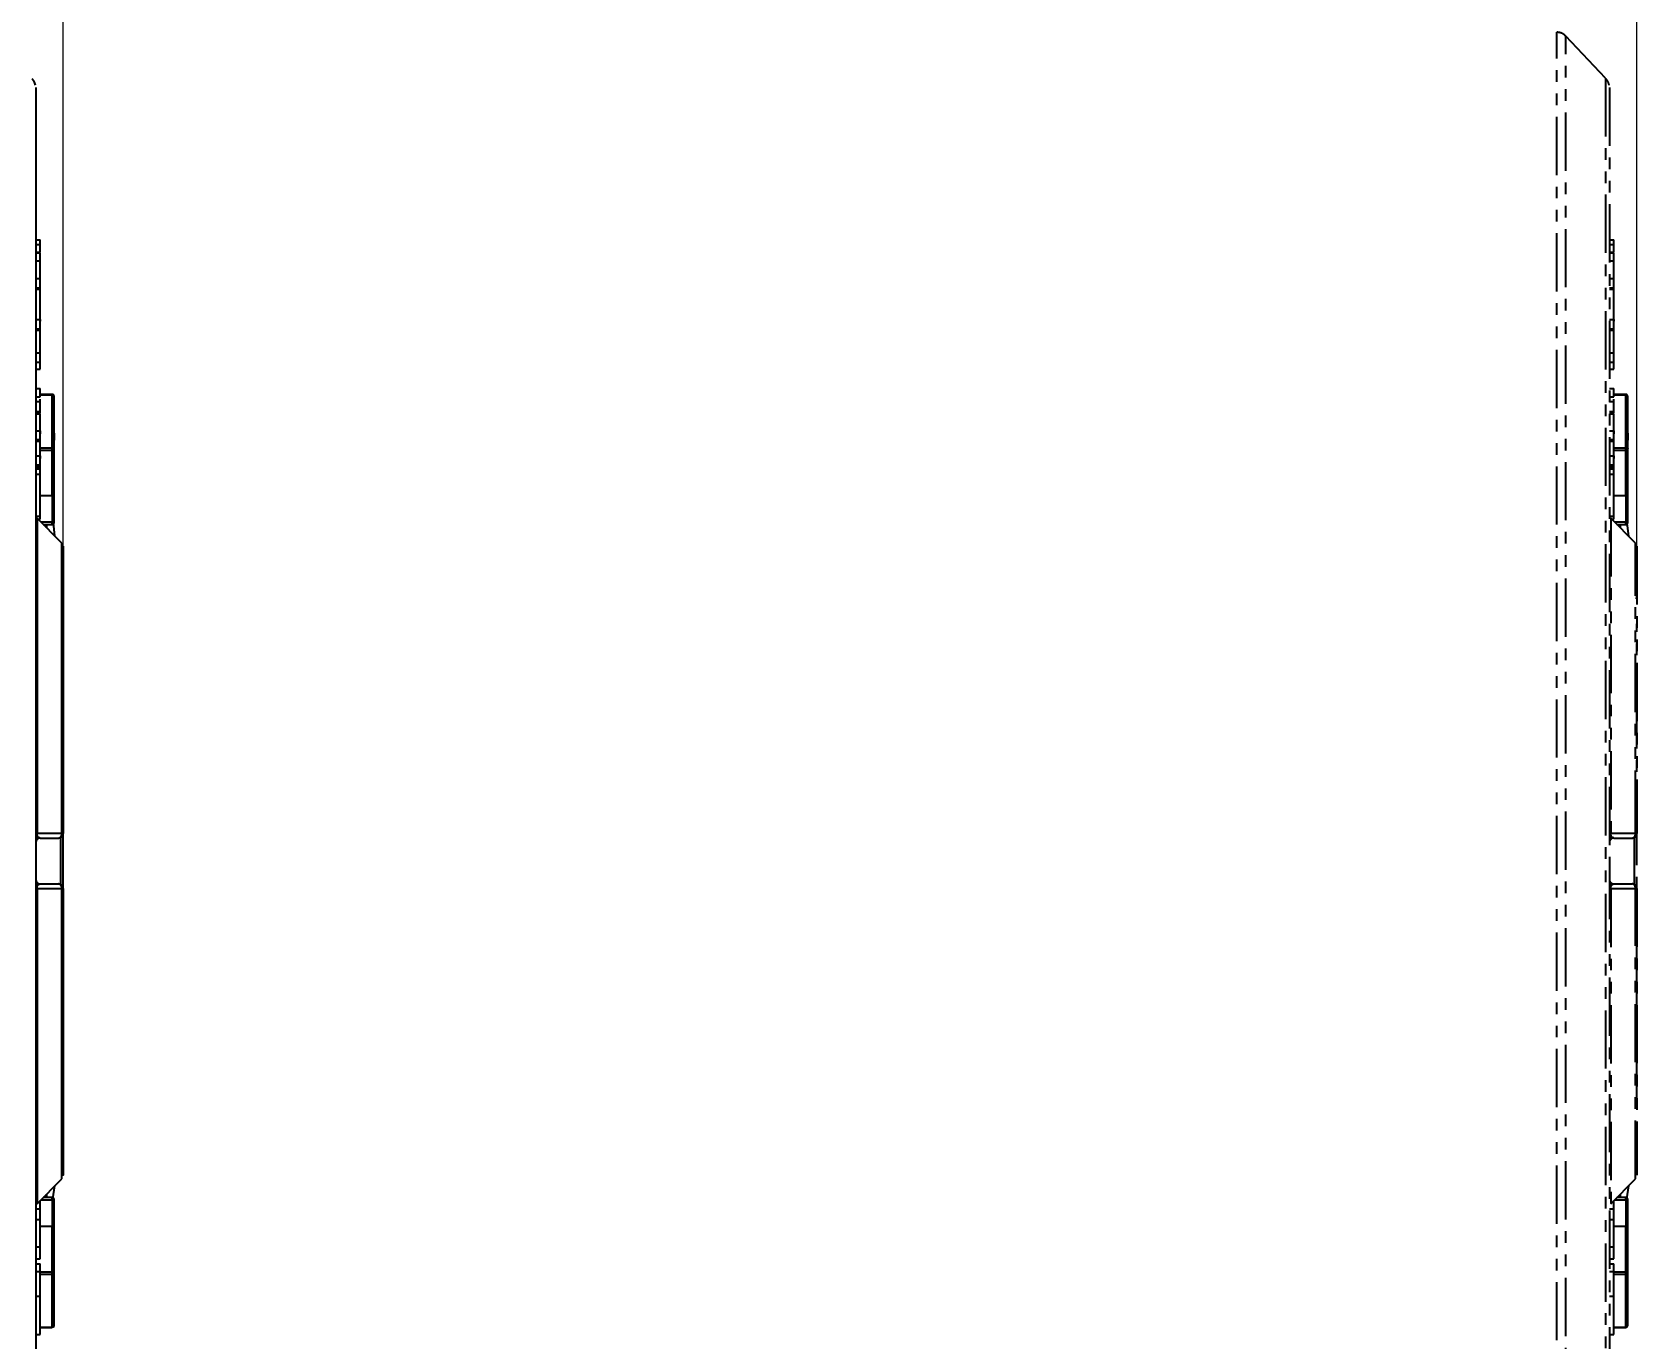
# Model space of a CAD drawing. Header units: millimetres. Extents: x 2451 to 4400, y 944 to 2322.
# Drawn here: x 3617.2 to 3792.2, y 1232.6 to 1375.1 of the extents above; entities that cross this region are included whole.
import ezdxf

# ---------------------------------------------------------------- set-up
doc = ezdxf.new("R2010")
doc.units = ezdxf.units.MM
doc.linetypes.add('PHANTOM', pattern=[12.7, 6.35, -1.27, 1.27, -1.27, 1.27, -1.27])
doc.layers.add('AM_5', color=3, linetype='Continuous', lineweight=25)
doc.styles.add('SLDTEXTSTYLE1', font='txt.shx', dxfattribs={"width": 0.7, "bigfont": 'gbcbig.shx'})
doc.dimstyles.new('SLDDIMSTYLE12$0', dxfattribs={"dimtxt": 12, "dimasz": 10, "dimexe": 0, "dimexo": 0.0625, "dimgap": 0.875, "dimtad": 1, "dimdec": 1, "dimlfac": 1.8, "dimrnd": 1e-09, "dimzin": 12, "dimdsep": 46, "dimtxsty": 'SLDTEXTSTYLE1', "dimcen": 0.09, "dimdle": 8.16, "dimclrd": 3, "dimclre": 3, "dimadec": 0, "dimazin": 3, "dimtfac": 1, "dimtdec": 1, "dimtofl": 0, "dimtmove": 0, "dimatfit": 3, "dimfxl": 0, "dimfrac": 2, "dimtolj": 1, "dimlwd": 5, "dimlwe": 5, "dimarcsym": 0})

# ---------------------------------------------------------------- blocks, each defined once
blk = doc.blocks.new('*D63')
at = {"layer": 'AM_5', "color": 3, "lineweight": 5, "transparency": 16777216}
blk.add_line((3448.63, 1396.23), (3448.63, 1470.5), dxfattribs=at)
at = {"layer": 'AM_5', "color": 3, "linetype": 'Continuous', "lineweight": 5, "transparency": 16777216}
for p, q in [((3458.63, 1470.5), (3610.63, 1470.5)), ((3620.63, 1319.08), (3620.63, 1470.5))]:
    blk.add_line(p, q, dxfattribs=at)
at = {"layer": 'AM_5', "color": 3, "transparency": 16777216}
for points in [[(3458.63, 1472.16), (3458.63, 1468.83), (3448.63, 1470.5)], [(3610.63, 1472.16), (3610.63, 1468.83), (3620.63, 1470.5)]]:
    blk.add_solid(points, dxfattribs=at)
at = {"layer": 'Defpoints', "color": 0, "transparency": 16777216}
for p in [(3620.63, 1470.5), (3448.63, 1396.17), (3620.63, 1319.02)]:
    blk.add_point(p, dxfattribs=at)
at = {"layer": 'AM_5', "color": 0, "transparency": 16777216, "insert": (3534.63, 1477.37), "char_height": 12, "attachment_point": 5, "style": 'SLDTEXTSTYLE1'}
blk.add_mtext('\\A1;175', dxfattribs=at)
blk = doc.blocks.new('*D57')
at = {"layer": 'AM_5', "color": 3, "lineweight": 5, "transparency": 16777216}
blk.add_line((3620.18, 1396.23), (3620.18, 1471.16), dxfattribs=at)
at = {"layer": 'AM_5', "color": 3, "linetype": 'Continuous', "lineweight": 5, "transparency": 16777216}
for p, q in [((3630.18, 1471.16), (3782.18, 1471.16)), ((3792.18, 1319.08), (3792.18, 1471.16))]:
    blk.add_line(p, q, dxfattribs=at)
at = {"layer": 'AM_5', "color": 3, "transparency": 16777216}
for points in [[(3630.18, 1472.83), (3630.18, 1469.49), (3620.18, 1471.16)], [(3782.18, 1472.83), (3782.18, 1469.49), (3792.18, 1471.16)]]:
    blk.add_solid(points, dxfattribs=at)
at = {"layer": 'Defpoints', "color": 0, "transparency": 16777216}
for p in [(3792.18, 1471.16), (3620.18, 1396.17), (3792.18, 1319.02)]:
    blk.add_point(p, dxfattribs=at)
at = {"layer": 'AM_5', "color": 0, "transparency": 16777216, "insert": (3706.18, 1478.03), "char_height": 12, "attachment_point": 5, "style": 'SLDTEXTSTYLE1'}
blk.add_mtext('\\A1;195', dxfattribs=at)

msp = doc.modelspace()

# ---------------------------------------------------------------- linework, layer by layer
at = {"color": 7, "linetype": 'PHANTOM', "lineweight": 25}
for p, q in [((3788.769, 1370.042), (3784.445, 1374.599)), ((3789.181, 1352.414), (3789.681, 1352.414)), ((3789.681, 1351.903), (3789.681, 1352.414)), ((3789.181, 1351.903), (3789.681, 1351.903)), ((3789.181, 1351.073), (3789.681, 1351.073)), ((3789.181, 1351.01), (3789.681, 1351.01)), ((3789.681, 1351.073), (3789.681, 1351.903)), ((3789.681, 1350.116), (3789.681, 1351.01)), ((3789.181, 1350.116), (3789.681, 1350.116)), ((3789.181, 1348.201), (3789.681, 1348.201)), ((3789.181, 1347.18), (3789.681, 1347.18)), ((3789.181, 1347.052), (3789.681, 1347.052)), ((3789.681, 1347.18), (3789.681, 1348.201)), ((3789.681, 1347.308), (3789.681, 1347.303)), ((3789.681, 1347.052), (3789.681, 1347.18)), ((3789.681, 1343.734), (3789.681, 1347.052)), ((3789.181, 1343.734), (3789.681, 1343.734)), ((3789.681, 1342.712), (3789.681, 1343.734)), ((3789.181, 1342.712), (3789.681, 1342.712)), ((3789.181, 1342.585), (3789.681, 1342.585)), ((3789.681, 1342.585), (3789.681, 1342.712)), ((3789.681, 1340.096), (3789.681, 1342.585)), ((3789.181, 1340.096), (3789.681, 1340.096)), ((3789.681, 1339.074), (3789.681, 1340.096)), ((3789.181, 1339.074), (3789.681, 1339.074)), ((3789.181, 1338.308), (3789.681, 1338.308)), ((3789.681, 1338.308), (3789.681, 1339.074)), ((3789.181, 1336.202), (3789.681, 1336.202)), ((3789.181, 1335.309), (3789.681, 1335.309)), ((3789.181, 1334.798), (3789.681, 1334.798)), ((3789.681, 1335.309), (3789.681, 1336.202)), ((3790.981, 1335.573), (3789.681, 1335.573)), ((3789.681, 1335.539), (3790.981, 1335.539)), ((3789.681, 1333.713), (3789.681, 1334.798)), ((3789.181, 1333.713), (3789.681, 1333.713)), ((3789.181, 1333.522), (3789.681, 1333.522)), ((3789.181, 1333.458), (3789.681, 1333.458)), ((3789.681, 1333.522), (3789.681, 1333.713)), ((3789.681, 1331.607), (3789.681, 1333.458)), ((3789.181, 1331.607), (3789.681, 1331.607)), ((3789.681, 1330.649), (3789.681, 1331.607)), ((3791.181, 1331.349), (3791.181, 1330.584)), ((3789.181, 1330.649), (3789.681, 1330.649)), ((3789.181, 1330.458), (3789.681, 1330.458)), ((3789.681, 1330.458), (3789.681, 1330.649)), ((3789.681, 1328.862), (3789.681, 1330.458)), ((3789.681, 1329.758), (3790.981, 1329.758)), ((3791.181, 1324.713), (3791.181, 1329.646)), ((3789.181, 1328.862), (3789.681, 1328.862)), ((3789.181, 1327.905), (3789.681, 1327.905)), ((3789.681, 1329.504), (3790.981, 1329.504)), ((3789.681, 1327.905), (3789.681, 1328.862)), ((3789.681, 1327.714), (3789.681, 1327.905)), ((3790.981, 1324.572), (3790.981, 1329.504)), ((3789.681, 1327.714), (3789.181, 1327.714)), ((3789.181, 1327.586), (3789.681, 1327.586)), ((3789.181, 1327.458), (3789.681, 1327.458)), ((3789.181, 1326.884), (3789.681, 1326.884)), ((3789.681, 1327.586), (3789.681, 1327.714)), ((3789.681, 1327.522), (3789.681, 1327.586)), ((3789.681, 1327.458), (3789.681, 1327.522)), ((3789.681, 1326.884), (3789.681, 1327.458)), ((3789.681, 1324.572), (3790.981, 1324.572)), ((3789.181, 1322.288), (3789.681, 1322.288)), ((3792.035, 1319.37), (3789.328, 1322.077)), ((3789.436, 1321.969), (3789.681, 1321.969)), ((3789.681, 1321.969), (3789.681, 1322.288)), ((3790.981, 1321.647), (3789.758, 1321.647)), ((3790.011, 1321.394), (3790.981, 1321.394)), ((3790.015, 1321.39), (3790.981, 1321.39)), ((3790.378, 1321.027), (3790.378, 1321.39)), ((3790.381, 1321.024), (3790.381, 1321.39)), ((3790.981, 1321.39), (3790.981, 1321.394)), ((3792.142, 1313.355), (3792.117, 1313.283)), ((3792.136, 1313.323), (3792.154, 1313.386)), ((3792.158, 1313.399), (3792.165, 1313.422)), ((3789.328, 1287.752), (3792.035, 1287.754)), ((3792.035, 1287.754), (3792.035, 1288.237)), ((3789.682, 1287.223), (3791.682, 1287.223)), ((3792.035, 1281.692), (3789.328, 1281.695)), ((3789.56, 1282.193), (3789.682, 1282.223)), ((3789.682, 1282.223), (3791.682, 1282.223)), ((3792.035, 1280.761), (3792.035, 1281.692)), ((3792.165, 1258.875), (3792.175, 1258.877)), ((3792.117, 1256.164), (3792.142, 1256.091)), ((3792.154, 1256.061), (3792.136, 1256.124)), ((3792.181, 1255.878), (3792.157, 1256.053)), ((3792.165, 1256.025), (3792.158, 1256.048)), ((3789.328, 1247.37), (3792.035, 1250.077)), ((3791.066, 1247.916), (3791.284, 1249.326)), ((3789.681, 1246.799), (3789.681, 1247.723)), ((3789.757, 1247.799), (3790.981, 1247.799)), ((3790.981, 1248.052), (3790.01, 1248.052)), ((3790.981, 1248.056), (3790.014, 1248.056)), ((3790.378, 1248.056), (3790.378, 1248.42)), ((3790.381, 1248.056), (3790.381, 1248.423)), ((3790.981, 1248.052), (3790.981, 1248.056)), ((3789.181, 1246.799), (3789.681, 1246.799)), ((3789.181, 1245.654), (3789.681, 1245.654)), ((3789.681, 1245.654), (3789.681, 1246.799)), ((3789.681, 1242.636), (3789.681, 1245.654)), ((3790.981, 1244.874), (3789.681, 1244.874)), ((3790.981, 1239.942), (3790.981, 1244.874)), ((3791.181, 1239.8), (3791.181, 1244.733)), ((3789.681, 1242.636), (3789.181, 1242.636)), ((3789.181, 1241.347), (3789.681, 1241.347)), ((3789.181, 1240.822), (3789.681, 1240.822)), ((3789.681, 1239.975), (3789.681, 1240.822)), ((3789.181, 1239.975), (3789.681, 1239.975)), ((3789.681, 1237.3), (3789.681, 1239.975)), ((3789.681, 1239.942), (3790.981, 1239.942)), ((3789.681, 1239.688), (3790.981, 1239.688)), ((3791.181, 1236.662), (3791.181, 1239.8)), ((3789.181, 1237.3), (3789.681, 1237.3)), ((3791.181, 1234.073), (3791.181, 1236.662)), ((3789.681, 1233.907), (3790.981, 1233.907)), ((3789.681, 1233.873), (3790.981, 1233.873)), ((3789.181, 1233.115), (3789.681, 1233.115))]:
    msp.add_line(p, q, dxfattribs=at)
at = {"color": 7, "linetype": 'Continuous', "lineweight": 25}
for p, q in [((3617.633, 1352.414), (3618.133, 1352.414)), ((3618.133, 1351.903), (3618.133, 1352.414)), ((3617.633, 1351.903), (3618.133, 1351.903)), ((3617.633, 1351.073), (3618.133, 1351.073)), ((3617.633, 1351.01), (3618.133, 1351.01)), ((3618.133, 1351.073), (3618.133, 1351.903)), ((3618.133, 1350.116), (3618.133, 1351.01)), ((3617.633, 1350.116), (3618.133, 1350.116)), ((3617.633, 1348.201), (3618.133, 1348.201)), ((3617.633, 1347.18), (3618.133, 1347.18)), ((3617.633, 1347.052), (3618.133, 1347.052)), ((3618.133, 1347.18), (3618.133, 1348.201)), ((3618.133, 1347.308), (3618.133, 1347.303)), ((3618.133, 1347.052), (3618.133, 1347.18)), ((3618.133, 1343.734), (3618.133, 1347.052)), ((3617.633, 1343.734), (3618.133, 1343.734)), ((3618.133, 1342.712), (3618.133, 1343.734)), ((3617.633, 1342.712), (3618.133, 1342.712)), ((3617.633, 1342.585), (3618.133, 1342.585)), ((3618.133, 1342.585), (3618.133, 1342.712)), ((3618.133, 1340.096), (3618.133, 1342.585)), ((3617.633, 1340.096), (3618.133, 1340.096)), ((3618.133, 1339.074), (3618.133, 1340.096)), ((3617.633, 1339.074), (3618.133, 1339.074)), ((3617.633, 1338.308), (3618.133, 1338.308)), ((3618.133, 1338.308), (3618.133, 1339.074)), ((3617.633, 1336.202), (3618.133, 1336.202)), ((3617.633, 1335.309), (3618.133, 1335.309)), ((3617.633, 1334.798), (3618.133, 1334.798)), ((3618.133, 1335.309), (3618.133, 1336.202)), ((3619.433, 1335.573), (3618.133, 1335.573)), ((3618.133, 1335.539), (3619.433, 1335.539)), ((3618.133, 1333.713), (3618.133, 1334.798)), ((3617.633, 1333.713), (3618.133, 1333.713)), ((3617.633, 1333.522), (3618.133, 1333.522)), ((3617.633, 1333.458), (3618.133, 1333.458)), ((3618.133, 1333.522), (3618.133, 1333.713)), ((3618.133, 1331.607), (3618.133, 1333.458)), ((3617.633, 1331.607), (3618.133, 1331.607)), ((3618.133, 1330.649), (3618.133, 1331.607)), ((3619.633, 1331.349), (3619.633, 1330.584)), ((3617.633, 1330.649), (3618.133, 1330.649)), ((3617.633, 1330.458), (3618.133, 1330.458)), ((3618.133, 1330.458), (3618.133, 1330.649)), ((3618.133, 1328.862), (3618.133, 1330.458)), ((3618.133, 1329.758), (3619.433, 1329.758)), ((3619.633, 1324.713), (3619.633, 1329.646)), ((3617.633, 1328.862), (3618.133, 1328.862)), ((3617.633, 1327.905), (3618.133, 1327.905)), ((3618.133, 1329.504), (3619.433, 1329.504)), ((3618.133, 1327.905), (3618.133, 1328.862)), ((3618.133, 1327.714), (3618.133, 1327.905)), ((3619.433, 1324.572), (3619.433, 1329.504)), ((3618.133, 1327.714), (3617.633, 1327.714)), ((3617.633, 1327.586), (3618.133, 1327.586)), ((3617.633, 1327.458), (3618.133, 1327.458)), ((3617.633, 1326.884), (3618.133, 1326.884)), ((3618.133, 1327.586), (3618.133, 1327.714)), ((3618.133, 1327.522), (3618.133, 1327.586)), ((3618.133, 1327.458), (3618.133, 1327.522)), ((3618.133, 1326.884), (3618.133, 1327.458)), ((3618.133, 1324.572), (3619.433, 1324.572)), ((3617.633, 1322.288), (3618.133, 1322.288)), ((3620.487, 1319.37), (3617.779, 1322.077)), ((3617.887, 1321.969), (3618.133, 1321.969)), ((3618.133, 1321.969), (3618.133, 1322.288)), ((3619.433, 1321.647), (3618.209, 1321.647)), ((3618.463, 1321.394), (3619.433, 1321.394)), ((3618.466, 1321.39), (3619.433, 1321.39)), ((3618.829, 1321.027), (3618.829, 1321.39)), ((3618.833, 1321.024), (3618.833, 1321.39)), ((3619.433, 1321.39), (3619.433, 1321.394)), ((3620.594, 1313.355), (3620.569, 1313.283)), ((3620.588, 1313.323), (3620.606, 1313.386)), ((3620.609, 1313.399), (3620.616, 1313.422)), ((3617.78, 1287.752), (3620.487, 1287.754)), ((3620.487, 1287.754), (3620.487, 1288.237)), ((3618.133, 1287.223), (3620.133, 1287.223)), ((3620.487, 1281.692), (3617.78, 1281.695)), ((3618.012, 1282.193), (3618.133, 1282.223)), ((3618.133, 1282.223), (3620.133, 1282.223)), ((3620.487, 1280.761), (3620.487, 1281.692)), ((3620.616, 1258.875), (3620.626, 1258.877)), ((3620.569, 1256.164), (3620.594, 1256.091)), ((3620.606, 1256.061), (3620.588, 1256.124)), ((3620.633, 1255.878), (3620.609, 1256.053)), ((3620.616, 1256.025), (3620.609, 1256.048)), ((3617.779, 1247.37), (3620.487, 1250.077)), ((3619.517, 1247.916), (3619.736, 1249.326)), ((3618.133, 1246.799), (3618.133, 1247.723)), ((3618.208, 1247.799), (3619.433, 1247.799)), ((3619.433, 1248.052), (3618.462, 1248.052)), ((3619.433, 1248.056), (3618.465, 1248.056)), ((3618.829, 1248.056), (3618.829, 1248.42)), ((3618.833, 1248.056), (3618.833, 1248.423)), ((3619.433, 1248.052), (3619.433, 1248.056)), ((3617.633, 1246.799), (3618.133, 1246.799)), ((3617.633, 1245.654), (3618.133, 1245.654)), ((3618.133, 1245.654), (3618.133, 1246.799)), ((3618.133, 1242.636), (3618.133, 1245.654)), ((3619.433, 1244.874), (3618.133, 1244.874)), ((3619.433, 1239.942), (3619.433, 1244.874)), ((3619.633, 1239.8), (3619.633, 1244.733)), ((3618.133, 1242.636), (3617.633, 1242.636)), ((3617.633, 1241.347), (3618.133, 1241.347)), ((3617.633, 1240.822), (3618.133, 1240.822)), ((3618.133, 1239.975), (3618.133, 1240.822)), ((3617.633, 1239.975), (3618.133, 1239.975)), ((3618.133, 1237.3), (3618.133, 1239.975)), ((3618.133, 1239.942), (3619.433, 1239.942)), ((3618.133, 1239.688), (3619.433, 1239.688)), ((3619.633, 1236.662), (3619.633, 1239.8)), ((3617.633, 1237.3), (3618.133, 1237.3)), ((3619.633, 1234.073), (3619.633, 1236.662)), ((3618.133, 1233.907), (3619.433, 1233.907)), ((3618.133, 1233.873), (3619.433, 1233.873)), ((3617.633, 1233.115), (3618.133, 1233.115))]:
    msp.add_line(p, q, dxfattribs=at)
at = {"color": 7, "linetype": 'PHANTOM', "lineweight": 25, "flags": 128}
for points in [[(3783.436, 1194.383), (3783.436, 1194.391), (3783.436, 1194.643), (3783.436, 1195.245), (3783.436, 1196.194), (3783.436, 1197.486), (3783.436, 1199.116), (3783.436, 1201.078), (3783.436, 1203.365), (3783.436, 1205.967), (3783.436, 1208.874), (3783.436, 1212.076), (3783.436, 1215.559), (3783.436, 1219.311), (3783.436, 1223.316), (3783.436, 1227.559), (3783.436, 1232.024), (3783.436, 1236.694), (3783.436, 1241.549), (3783.436, 1246.572), (3783.436, 1251.744), (3783.436, 1257.042), (3783.436, 1262.449), (3783.436, 1267.941), (3783.436, 1273.499), (3783.436, 1279.1), (3783.436, 1284.723), (3783.436, 1290.346), (3783.436, 1295.948), (3783.436, 1301.505), (3783.436, 1306.998), (3783.436, 1312.404), (3783.436, 1317.703), (3783.436, 1322.874), (3783.436, 1327.897), (3783.436, 1332.753), (3783.436, 1337.423), (3783.436, 1341.888), (3783.436, 1346.131), (3783.436, 1350.136), (3783.436, 1353.888), (3783.436, 1357.371), (3783.436, 1360.573), (3783.436, 1363.48), (3783.436, 1366.082), (3783.436, 1368.369), (3783.436, 1370.331), (3783.436, 1371.961), (3783.436, 1373.253), (3783.436, 1374.202), (3783.436, 1374.803), (3783.436, 1375.056), (3783.436, 1375.064)], [(3784.445, 1194.848), (3784.445, 1194.86), (3784.445, 1195.132), (3784.446, 1195.765), (3784.446, 1196.756), (3784.446, 1198.102), (3784.446, 1199.796), (3784.446, 1201.832), (3784.446, 1204.201), (3784.446, 1206.895), (3784.446, 1209.902), (3784.446, 1213.211), (3784.446, 1216.807), (3784.446, 1220.676), (3784.446, 1224.804), (3784.446, 1229.172), (3784.446, 1233.765), (3784.446, 1238.562), (3784.446, 1243.545), (3784.446, 1248.694), (3784.446, 1253.988), (3784.446, 1259.406), (3784.446, 1264.925), (3784.446, 1270.525), (3784.446, 1276.181), (3784.446, 1281.872), (3784.446, 1287.575), (3784.446, 1293.266), (3784.446, 1298.922), (3784.446, 1304.521), (3784.446, 1310.041), (3784.446, 1315.459), (3784.446, 1320.753), (3784.446, 1325.902), (3784.446, 1330.885), (3784.446, 1335.682), (3784.446, 1340.275), (3784.446, 1344.643), (3784.446, 1348.771), (3784.446, 1352.64), (3784.446, 1356.236), (3784.446, 1359.545), (3784.446, 1362.552), (3784.446, 1365.245), (3784.446, 1367.615), (3784.446, 1369.651), (3784.446, 1371.345), (3784.446, 1372.69), (3784.446, 1373.682), (3784.445, 1374.315), (3784.445, 1374.587), (3784.445, 1374.599)], [(3788.769, 1370.042), (3788.769, 1370.035), (3788.769, 1369.781), (3788.769, 1369.17), (3788.769, 1368.203), (3788.769, 1366.884), (3788.769, 1365.22), (3788.769, 1363.216), (3788.769, 1360.883), (3788.77, 1358.229), (3788.77, 1355.265), (3788.77, 1352.004), (3788.77, 1348.46), (3788.77, 1344.648), (3788.77, 1340.584), (3788.77, 1336.284), (3788.77, 1331.768), (3788.77, 1327.053), (3788.77, 1322.16), (3788.77, 1317.11), (3788.77, 1311.923), (3788.77, 1306.622), (3788.77, 1301.228), (3788.77, 1295.766), (3788.77, 1290.256), (3788.77, 1284.723), (3788.77, 1279.191), (3788.77, 1273.681), (3788.77, 1268.218), (3788.77, 1262.825), (3788.77, 1257.524), (3788.77, 1252.337), (3788.77, 1247.287), (3788.77, 1242.394), (3788.77, 1237.679), (3788.77, 1233.162), (3788.77, 1228.863), (3788.77, 1224.799), (3788.77, 1220.986), (3788.77, 1217.443), (3788.77, 1214.182), (3788.77, 1211.218), (3788.769, 1208.564), (3788.769, 1206.23), (3788.769, 1204.227), (3788.769, 1202.563), (3788.769, 1201.244), (3788.769, 1200.277), (3788.769, 1199.666), (3788.769, 1199.412), (3788.769, 1199.404)], [(3790.981, 1335.539), (3790.981, 1335.556), (3790.981, 1335.567), (3790.981, 1335.573), (3790.981, 1335.573)], [(3790.981, 1329.758), (3790.981, 1330.596), (3790.981, 1331.404), (3790.981, 1332.182), (3790.981, 1332.926), (3790.981, 1333.635), (3790.981, 1334.308), (3790.981, 1334.943), (3790.981, 1335.539)], [(3790.981, 1329.758), (3791.02, 1329.756), (3791.058, 1329.749), (3791.092, 1329.739), (3791.123, 1329.725), (3791.147, 1329.708), (3791.166, 1329.689), (3791.177, 1329.668), (3791.181, 1329.646)], [(3790.981, 1329.504), (3790.981, 1329.531), (3790.981, 1329.561), (3790.981, 1329.593), (3790.981, 1329.627), (3790.981, 1329.661), (3790.981, 1329.695), (3790.981, 1329.728), (3790.981, 1329.758)], [(3790.981, 1324.572), (3790.981, 1324.274), (3790.981, 1323.944), (3790.981, 1323.589), (3790.981, 1323.213), (3790.981, 1322.825), (3790.981, 1322.43), (3790.981, 1322.035), (3790.981, 1321.647)], [(3789.328, 1322.077), (3789.328, 1321.996), (3789.328, 1321.553), (3789.328, 1320.73), (3789.328, 1319.535), (3789.328, 1317.98), (3789.328, 1316.082), (3789.328, 1313.859), (3789.328, 1311.336), (3789.328, 1308.538), (3789.328, 1305.493), (3789.328, 1302.234), (3789.328, 1298.795), (3789.328, 1295.209), (3789.328, 1291.516), (3789.328, 1287.752)], [(3790.981, 1321.452), (3790.981, 1321.472), (3790.981, 1321.494), (3790.981, 1321.518), (3790.981, 1321.543), (3790.981, 1321.569), (3790.981, 1321.595), (3790.981, 1321.621), (3790.981, 1321.647)], [(3790.981, 1321.394), (3790.981, 1321.395), (3790.981, 1321.398), (3790.981, 1321.403), (3790.981, 1321.41), (3790.981, 1321.418), (3790.981, 1321.428), (3790.981, 1321.44), (3790.981, 1321.452)], [(3791.285, 1320.12), (3791.146, 1321.26), (3791.118, 1321.444)], [(3792.035, 1288.237), (3792.035, 1291.219), (3792.035, 1294.618), (3792.035, 1297.916), (3792.035, 1301.079), (3792.035, 1304.076), (3792.035, 1306.875), (3792.035, 1309.448), (3792.035, 1311.77), (3792.035, 1313.815), (3792.035, 1315.564), (3792.035, 1316.999), (3792.035, 1318.105), (3792.035, 1318.87), (3792.035, 1319.287), (3792.035, 1319.37)], [(3791.893, 1287.27), (3791.893, 1284.723), (3791.893, 1282.176)], [(3789.328, 1281.695), (3789.328, 1277.931), (3789.328, 1274.238), (3789.328, 1270.652), (3789.328, 1267.213), (3789.328, 1263.954), (3789.328, 1260.909), (3789.328, 1258.111), (3789.328, 1255.588), (3789.328, 1253.365), (3789.328, 1251.467), (3789.328, 1249.912), (3789.328, 1248.717), (3789.328, 1247.894), (3789.328, 1247.451), (3789.328, 1247.37)], [(3792.035, 1250.077), (3792.035, 1250.16), (3792.035, 1250.577), (3792.035, 1251.342), (3792.035, 1252.448), (3792.035, 1253.882), (3792.035, 1255.632), (3792.035, 1257.677), (3792.035, 1259.999), (3792.035, 1262.572), (3792.035, 1265.371), (3792.035, 1268.368), (3792.035, 1271.531), (3792.035, 1274.829), (3792.035, 1278.228), (3792.035, 1280.761)], [(3790.981, 1247.994), (3790.981, 1248.006), (3790.981, 1248.018), (3790.981, 1248.028), (3790.981, 1248.036), (3790.981, 1248.043), (3790.981, 1248.048), (3790.981, 1248.051), (3790.981, 1248.052)], [(3790.981, 1247.799), (3790.981, 1247.825), (3790.981, 1247.851), (3790.981, 1247.877), (3790.981, 1247.903), (3790.981, 1247.928), (3790.981, 1247.952), (3790.981, 1247.974), (3790.981, 1247.994)], [(3790.981, 1247.799), (3790.981, 1247.411), (3790.981, 1247.016), (3790.981, 1246.621), (3790.981, 1246.232), (3790.981, 1245.857), (3790.981, 1245.502), (3790.981, 1245.172), (3790.981, 1244.874)], [(3790.981, 1239.688), (3790.981, 1239.718), (3790.981, 1239.751), (3790.981, 1239.785), (3790.981, 1239.819), (3790.981, 1239.853), (3790.981, 1239.885), (3790.981, 1239.915), (3790.981, 1239.942)], [(3790.981, 1239.688), (3791.02, 1239.69), (3791.058, 1239.697), (3791.092, 1239.707), (3791.123, 1239.721), (3791.147, 1239.738), (3791.166, 1239.757), (3791.177, 1239.778), (3791.181, 1239.8)], [(3790.981, 1233.907), (3790.981, 1234.503), (3790.981, 1235.138), (3790.981, 1235.811), (3790.981, 1236.52), (3790.981, 1237.264), (3790.981, 1238.042), (3790.981, 1238.85), (3790.981, 1239.688)], [(3790.981, 1233.931), (3790.981, 1233.909), (3790.981, 1233.892), (3790.981, 1233.88), (3790.981, 1233.874), (3790.981, 1233.873)], [(3790.981, 1233.873), (3790.981, 1233.873), (3790.981, 1233.879), (3790.981, 1233.89), (3790.981, 1233.907)]]:
    msp.add_lwpolyline(points, dxfattribs=at)
at = {"color": 7, "linetype": 'Continuous', "lineweight": 25, "flags": 128}
for points in [[(3619.433, 1335.539), (3619.433, 1335.556), (3619.433, 1335.567), (3619.433, 1335.573), (3619.433, 1335.573)], [(3619.433, 1329.758), (3619.433, 1330.596), (3619.433, 1331.404), (3619.433, 1332.182), (3619.433, 1332.926), (3619.433, 1333.635), (3619.433, 1334.308), (3619.433, 1334.943), (3619.433, 1335.539)], [(3619.433, 1329.758), (3619.472, 1329.756), (3619.509, 1329.749), (3619.544, 1329.739), (3619.574, 1329.725), (3619.599, 1329.708), (3619.618, 1329.689), (3619.629, 1329.668), (3619.633, 1329.646)], [(3619.433, 1329.504), (3619.433, 1329.531), (3619.433, 1329.561), (3619.433, 1329.593), (3619.433, 1329.627), (3619.433, 1329.661), (3619.433, 1329.695), (3619.433, 1329.728), (3619.433, 1329.758)], [(3619.433, 1324.572), (3619.433, 1324.274), (3619.433, 1323.944), (3619.433, 1323.589), (3619.433, 1323.213), (3619.433, 1322.825), (3619.433, 1322.43), (3619.433, 1322.035), (3619.433, 1321.647)], [(3617.779, 1322.077), (3617.779, 1321.996), (3617.78, 1321.553), (3617.78, 1320.73), (3617.78, 1319.535), (3617.78, 1317.98), (3617.78, 1316.082), (3617.78, 1313.859), (3617.78, 1311.336), (3617.78, 1308.538), (3617.78, 1305.493), (3617.78, 1302.234), (3617.78, 1298.795), (3617.78, 1295.209), (3617.78, 1291.516), (3617.78, 1287.752)], [(3619.433, 1321.452), (3619.433, 1321.472), (3619.433, 1321.494), (3619.433, 1321.518), (3619.433, 1321.543), (3619.433, 1321.569), (3619.433, 1321.595), (3619.433, 1321.621), (3619.433, 1321.647)], [(3619.433, 1321.394), (3619.433, 1321.395), (3619.433, 1321.398), (3619.433, 1321.403), (3619.433, 1321.41), (3619.433, 1321.418), (3619.433, 1321.428), (3619.433, 1321.44), (3619.433, 1321.452)], [(3619.736, 1320.12), (3619.597, 1321.26), (3619.57, 1321.444)], [(3620.487, 1288.237), (3620.487, 1291.219), (3620.487, 1294.618), (3620.487, 1297.916), (3620.487, 1301.079), (3620.487, 1304.076), (3620.487, 1306.875), (3620.487, 1309.448), (3620.487, 1311.77), (3620.487, 1313.815), (3620.487, 1315.564), (3620.487, 1316.999), (3620.487, 1318.105), (3620.487, 1318.87), (3620.487, 1319.287), (3620.487, 1319.37)], [(3620.344, 1287.27), (3620.344, 1284.723), (3620.344, 1282.176)], [(3617.78, 1281.695), (3617.78, 1277.931), (3617.78, 1274.238), (3617.78, 1270.652), (3617.78, 1267.213), (3617.78, 1263.954), (3617.78, 1260.909), (3617.78, 1258.111), (3617.78, 1255.588), (3617.78, 1253.365), (3617.78, 1251.467), (3617.78, 1249.912), (3617.78, 1248.717), (3617.78, 1247.894), (3617.779, 1247.451), (3617.779, 1247.37)], [(3620.487, 1250.077), (3620.487, 1250.16), (3620.487, 1250.577), (3620.487, 1251.342), (3620.487, 1252.448), (3620.487, 1253.882), (3620.487, 1255.632), (3620.487, 1257.677), (3620.487, 1259.999), (3620.487, 1262.572), (3620.487, 1265.371), (3620.487, 1268.368), (3620.487, 1271.531), (3620.487, 1274.829), (3620.487, 1278.228), (3620.487, 1280.761)], [(3619.433, 1247.994), (3619.433, 1248.006), (3619.433, 1248.018), (3619.433, 1248.028), (3619.433, 1248.036), (3619.433, 1248.043), (3619.433, 1248.048), (3619.433, 1248.051), (3619.433, 1248.052)], [(3619.433, 1247.799), (3619.433, 1247.825), (3619.433, 1247.851), (3619.433, 1247.877), (3619.433, 1247.903), (3619.433, 1247.928), (3619.433, 1247.952), (3619.433, 1247.974), (3619.433, 1247.994)], [(3619.433, 1247.799), (3619.433, 1247.411), (3619.433, 1247.016), (3619.433, 1246.621), (3619.433, 1246.232), (3619.433, 1245.857), (3619.433, 1245.502), (3619.433, 1245.172), (3619.433, 1244.874)], [(3619.433, 1239.688), (3619.433, 1239.718), (3619.433, 1239.751), (3619.433, 1239.785), (3619.433, 1239.819), (3619.433, 1239.853), (3619.433, 1239.885), (3619.433, 1239.915), (3619.433, 1239.942)], [(3619.433, 1239.688), (3619.472, 1239.69), (3619.509, 1239.697), (3619.544, 1239.707), (3619.574, 1239.721), (3619.599, 1239.738), (3619.618, 1239.757), (3619.629, 1239.778), (3619.633, 1239.8)], [(3619.433, 1233.907), (3619.433, 1234.503), (3619.433, 1235.138), (3619.433, 1235.811), (3619.433, 1236.52), (3619.433, 1237.264), (3619.433, 1238.042), (3619.433, 1238.85), (3619.433, 1239.688)], [(3619.433, 1233.931), (3619.433, 1233.909), (3619.433, 1233.892), (3619.433, 1233.88), (3619.433, 1233.874), (3619.433, 1233.873)], [(3619.433, 1233.873), (3619.433, 1233.873), (3619.433, 1233.879), (3619.433, 1233.89), (3619.433, 1233.907)]]:
    msp.add_lwpolyline(points, dxfattribs=at)
at = {"color": 7, "linetype": 'Continuous', "lineweight": 25}
for centre, radius, start, end in [((3619.448, 1335.354), 0.185, 5.85572, 94.84996), ((3619.458, 1329.681), 0.179, 261.95044, 348.57855), ((3619.458, 1324.749), 0.179, 261.95044, 348.57855), ((3619.479, 1321.42), 0.232, 48.45882, 101.56135), ((3619.433, 1321.594), 0.2, 269.98753, 359.98753), ((3619.433, 1321.59), 0.2, 270, 360), ((3620.133, 1287.723), 0.5, 270, 360), ((3620.505, 1287.478), 0.277, 62.37638, 93.77215), ((3618.133, 1286.723), 0.5, 89.99997, 180), ((3618.133, 1282.723), 0.5, 180, 270.00004), ((3620.133, 1281.723), 0.5, 360, 90), ((3620.505, 1281.968), 0.277, 266.22785, 297.62362), ((3619.433, 1247.856), 0.2, 360, 90), ((3619.433, 1247.852), 0.2, 0.01246, 90.01247), ((3619.479, 1248.026), 0.232, 258.43864, 311.54119), ((3619.458, 1244.697), 0.179, 11.42145, 98.04956), ((3619.458, 1239.765), 0.179, 11.42145, 98.04956), ((3619.448, 1234.091), 0.185, 265.15004, 354.14429)]:
    msp.add_arc(centre, radius, start, end, dxfattribs=at)
at = {"color": 7, "linetype": 'PHANTOM', "lineweight": 25}
for centre, radius, start, end in [((3790.997, 1335.354), 0.185, 5.85572, 94.84996), ((3791.006, 1329.681), 0.179, 261.95044, 348.57855), ((3791.006, 1324.749), 0.179, 261.95044, 348.57855), ((3791.027, 1321.42), 0.232, 48.45882, 101.56135), ((3790.981, 1321.594), 0.2, 269.98753, 359.98753), ((3790.981, 1321.59), 0.2, 270, 360), ((3791.682, 1287.723), 0.5, 270, 360), ((3792.053, 1287.478), 0.277, 62.37638, 93.77215), ((3789.682, 1286.723), 0.5, 89.99997, 180), ((3789.682, 1282.723), 0.5, 180, 270.00004), ((3791.682, 1281.723), 0.5, 360, 90), ((3792.053, 1281.968), 0.277, 266.22785, 297.62362), ((3790.981, 1247.856), 0.2, 360, 90), ((3790.981, 1247.852), 0.2, 0.01246, 90.01247), ((3791.027, 1248.026), 0.232, 258.43864, 311.54119), ((3791.006, 1244.697), 0.179, 11.42145, 98.04956), ((3791.006, 1239.765), 0.179, 11.42145, 98.04956), ((3790.997, 1234.091), 0.185, 265.15004, 354.14429)]:
    msp.add_arc(centre, radius, start, end, dxfattribs=at)
for points, knots in [([(3784.452, 1374.57), (3784.414, 1374.616), (3784.272, 1374.791), (3783.925, 1374.989), (3783.604, 1375.032), (3783.449, 1375.053)], [0, 0, 0, 0, 0.1560443, 0.589322, 1, 1, 1, 1]), ([(3789.153, 1369.288), (3789.118, 1369.428), (3789.057, 1369.681), (3788.889, 1369.879), (3788.814, 1369.968)], [0, 0, 0, 0, 0.5529909, 1, 1, 1, 1]), ([(3789.181, 1369.003), (3789.181, 1368.945), (3789.181, 1368.83), (3789.181, 1367.473), (3789.181, 1365.262), (3789.181, 1362.139), (3789.181, 1358.16), (3789.181, 1353.364), (3789.182, 1347.806), (3789.182, 1341.547), (3789.182, 1334.657), (3789.182, 1327.212), (3789.182, 1319.295), (3789.182, 1310.994), (3789.182, 1302.401), (3789.182, 1293.611), (3789.182, 1287.686), (3789.182, 1284.723)], [0, 0, 0, 0, 0.0663505, 0.1330398, 0.199729, 0.2664183, 0.3331075, 0.3997968, 0.466486, 0.5331753, 0.5998645, 0.6665538, 0.733243, 0.7999323, 0.8666215, 0.9333108, 1, 1, 1, 1]), ([(3789.681, 1348.201), (3789.681, 1348.463), (3789.681, 1348.919), (3789.681, 1349.47), (3789.681, 1349.789), (3789.681, 1349.93), (3789.681, 1350), (3789.681, 1350.06), (3789.681, 1350.097), (3789.681, 1350.116)], [0, 0, 0, 0, 0.4018451, 0.700925, 0.8501447, 0.9000038, 0.92545, 0.9625731, 1, 1, 1, 1]), ([(3789.681, 1343.606), (3789.681, 1344.062), (3789.681, 1344.899), (3789.681, 1345.721), (3789.681, 1346.095)], [0, 0, 0, 0, 0.5444227, 1, 1, 1, 1]), ([(3789.681, 1343.734), (3789.681, 1343.716), (3789.681, 1343.68), (3789.681, 1343.622), (3789.681, 1343.564), (3789.681, 1343.535), (3789.681, 1343.537), (3789.681, 1343.538)], [0, 0, 0, 0, 0.1133857, 0.2261004, 0.4521085, 0.9035522, 1, 1, 1, 1]), ([(3789.681, 1334.798), (3789.681, 1334.813), (3789.681, 1334.902), (3789.681, 1334.988), (3789.681, 1335.06)], [0, 0, 0, 0, 0.1741084, 1, 1, 1, 1]), ([(3791.166, 1335.427), (3791.164, 1335.438), (3791.16, 1335.459), (3791.145, 1335.488), (3791.125, 1335.514), (3791.1, 1335.535), (3791.071, 1335.553), (3791.041, 1335.565), (3791.01, 1335.572), (3790.991, 1335.573), (3790.981, 1335.573)], [0, 0, 0, 0, 0.1371732, 0.2714331, 0.4024836, 0.5300389, 0.6538238, 0.7735757, 0.8890458, 1, 1, 1, 1]), ([(3789.681, 1331.607), (3789.681, 1331.582), (3789.681, 1331.545), (3789.681, 1331.494), (3789.681, 1331.449), (3789.681, 1331.399), (3789.681, 1331.322), (3789.681, 1331.269), (3789.681, 1331.28), (3789.681, 1331.288)], [0, 0, 0, 0, 0.0628935, 0.0931861, 0.1255191, 0.1834586, 0.2508615, 0.5002621, 1, 1, 1, 1]), ([(3789.681, 1328.862), (3789.681, 1328.847), (3789.681, 1328.82), (3789.681, 1328.781), (3789.681, 1328.748), (3789.681, 1328.692), (3789.681, 1328.632), (3789.681, 1328.599), (3789.681, 1328.604), (3789.681, 1328.606)], [0, 0, 0, 0, 0.0518131, 0.0882956, 0.1299462, 0.1775457, 0.3534829, 0.7059159, 1, 1, 1, 1]), ([(3789.681, 1322.288), (3789.681, 1322.807), (3789.681, 1323.836), (3789.681, 1325.38), (3789.681, 1326.379), (3789.681, 1326.884)], [0, 0, 0, 0, 0.3347977, 0.6633059, 1, 1, 1, 1]), ([(3791.181, 1321.594), (3791.181, 1321.866), (3791.181, 1322.42), (3791.181, 1323.273), (3791.181, 1324.074), (3791.181, 1324.503), (3791.181, 1324.713)], [0, 0, 0, 0, 0.245589, 0.5, 0.754411, 1, 1, 1, 1]), ([(3792.181, 1319.016), (3792.181, 1318.972), (3792.181, 1318.881), (3792.181, 1318.139), (3792.181, 1316.703), (3792.181, 1314.157), (3792.182, 1310.614), (3792.182, 1306.888), (3792.182, 1303.349), (3792.182, 1299.576), (3792.182, 1295.665), (3792.182, 1291.713), (3792.182, 1289.041), (3792.182, 1287.723)], [0, 0, 0, 0, 0.0782769, 0.15871, 0.2411685, 0.3693291, 0.4998887, 0.586965, 0.6733385, 0.7588314, 0.8412717, 0.9217141, 1, 1, 1, 1]), ([(3792.181, 1313.568), (3792.181, 1313.7), (3792.181, 1313.965), (3792.181, 1314.326), (3792.181, 1314.662), (3792.181, 1314.97), (3792.181, 1315.249), (3792.181, 1315.499), (3792.181, 1315.65), (3792.181, 1315.753), (3792.181, 1315.869), (3792.181, 1316.023), (3792.181, 1316.164), (3792.181, 1316.37), (3792.181, 1316.409), (3792.181, 1316.441)], [0, 0, 0, 0, 0.0714438, 0.1428837, 0.2143199, 0.285763, 0.3572067, 0.4286378, 0.5000556, 0.5040645, 0.5360484, 0.6252562, 0.6932376, 0.7500931, 1, 1, 1, 1]), ([(3792.112, 1313.279), (3792.129, 1313.317), (3792.17, 1313.408), (3792.177, 1313.509), (3792.181, 1313.568)], [0, 0, 0, 0, 0.4097539, 1, 1, 1, 1]), ([(3792.181, 1313.568), (3792.181, 1313.521), (3792.181, 1313.47), (3792.165, 1313.422), (3792.164, 1313.42)], [0, 0, 0, 0, 0.946273, 1, 1, 1, 1]), ([(3789.682, 1287.223), (3789.641, 1287.229), (3789.561, 1287.24), (3789.466, 1287.317), (3789.399, 1287.417), (3789.359, 1287.508), (3789.336, 1287.604), (3789.327, 1287.689), (3789.328, 1287.731), (3789.328, 1287.752)], [0, 0, 0, 0, 0.2865456, 0.5610687, 0.6891901, 0.8054766, 0.906505, 0.9531764, 1, 1, 1, 1]), ([(3791.682, 1287.223), (3791.728, 1287.231), (3791.801, 1287.242), (3791.886, 1287.31), (3791.944, 1287.381), (3791.988, 1287.465), (3792.03, 1287.589), (3792.033, 1287.689), (3792.035, 1287.754)], [0, 0, 0, 0, 0.238585, 0.3787456, 0.4999975, 0.6362115, 0.761415, 1, 1, 1, 1]), ([(3789.311, 1287.31), (3789.333, 1287.295), (3789.391, 1287.256), (3789.496, 1287.254), (3789.56, 1287.253)], [0, 0, 0, 0, 0.3808157, 1, 1, 1, 1]), ([(3789.182, 1284.723), (3789.182, 1281.761), (3789.182, 1275.835), (3789.182, 1267.046), (3789.182, 1258.453), (3789.182, 1250.152), (3789.182, 1242.235), (3789.182, 1234.79), (3789.182, 1227.9), (3789.182, 1221.641), (3789.181, 1216.083), (3789.181, 1211.287), (3789.181, 1207.308), (3789.181, 1204.185), (3789.181, 1201.974), (3789.181, 1200.617), (3789.181, 1200.501), (3789.181, 1200.443)], [0, 0, 0, 0, 0.066684, 0.133368, 0.200052, 0.266736, 0.33342, 0.400104, 0.466788, 0.533472, 0.600156, 0.66684, 0.7335241, 0.8002081, 0.8668921, 0.9335761, 1, 1, 1, 1]), ([(3789.56, 1282.193), (3789.496, 1282.192), (3789.391, 1282.191), (3789.333, 1282.151), (3789.311, 1282.136)], [0, 0, 0, 0, 0.6187385, 1, 1, 1, 1]), ([(3789.328, 1281.695), (3789.328, 1281.716), (3789.327, 1281.758), (3789.336, 1281.843), (3789.359, 1281.939), (3789.399, 1282.03), (3789.466, 1282.131), (3789.522, 1282.168), (3789.56, 1282.193)], [0, 0, 0, 0, 0.06574553, 0.13122986, 0.27289447, 0.43590199, 0.61544419, 1, 1, 1, 1]), ([(3792.035, 1281.692), (3792.033, 1281.758), (3792.03, 1281.858), (3791.988, 1281.982), (3791.944, 1282.066), (3791.886, 1282.136), (3791.801, 1282.205), (3791.728, 1282.216), (3791.682, 1282.223)], [0, 0, 0, 0, 0.2385849, 0.3638389, 0.5000025, 0.6213043, 0.7614151, 1, 1, 1, 1]), ([(3792.182, 1281.723), (3792.182, 1280.362), (3792.182, 1277.638), (3792.182, 1273.666), (3792.182, 1269.85), (3792.182, 1266.249), (3792.182, 1262.913), (3792.182, 1259.89), (3792.182, 1257.224), (3792.181, 1254.953), (3792.181, 1253.112), (3792.181, 1251.717), (3792.181, 1250.828), (3792.181, 1250.416), (3792.181, 1250.473), (3792.181, 1250.488)], [0, 0, 0, 0, 0.0808771, 0.1617542, 0.24263131, 0.32350841, 0.40438551, 0.48526261, 0.56613971, 0.64701681, 0.72789392, 0.80877102, 0.88964812, 0.97052522, 1, 1, 1, 1]), ([(3792.158, 1256.043), (3792.161, 1256.035), (3792.18, 1255.982), (3792.181, 1255.926), (3792.181, 1255.878)], [0, 0, 0, 0, 0.1486571, 1, 1, 1, 1]), ([(3792.181, 1253.06), (3792.181, 1253.054), (3792.181, 1253.039), (3792.181, 1253.525), (3792.181, 1254.423), (3792.181, 1255.393), (3792.181, 1255.878)], [0, 0, 0, 0, 0.1673104, 0.4448736, 0.7224368, 1, 1, 1, 1]), ([(3791.181, 1244.733), (3791.181, 1244.943), (3791.181, 1245.372), (3791.181, 1246.173), (3791.181, 1247.026), (3791.181, 1247.58), (3791.181, 1247.852)], [0, 0, 0, 0, 0.245589, 0.5, 0.754411, 1, 1, 1, 1]), ([(3789.681, 1241.347), (3789.681, 1241.434), (3789.681, 1241.609), (3789.681, 1241.911), (3789.681, 1242.307), (3789.681, 1242.504), (3789.681, 1242.636)], [0, 0, 0, 0, 0.1250401, 0.2502359, 0.4998742, 1, 1, 1, 1]), ([(3789.681, 1233.115), (3789.681, 1233.15), (3789.681, 1233.219), (3789.681, 1233.85), (3789.681, 1234.682), (3789.681, 1235.471), (3789.681, 1236.365), (3789.681, 1236.988), (3789.681, 1237.3)], [0, 0, 0, 0, 0.25015941, 0.49958066, 0.62466902, 0.74973011, 0.87480959, 1, 1, 1, 1])]:
    msp.add_open_spline(points, degree=3, knots=knots, dxfattribs=at)
at = {"color": 7, "linetype": 'Continuous', "lineweight": 25}
for points, knots in [([(3617.604, 1369.288), (3617.57, 1369.428), (3617.508, 1369.681), (3617.341, 1369.879), (3617.266, 1369.968)], [0, 0, 0, 0, 0.5529909, 1, 1, 1, 1]), ([(3617.633, 1369.003), (3617.633, 1368.945), (3617.633, 1368.83), (3617.633, 1367.473), (3617.633, 1365.262), (3617.633, 1362.139), (3617.633, 1358.16), (3617.633, 1353.364), (3617.633, 1347.806), (3617.633, 1341.547), (3617.633, 1334.657), (3617.633, 1327.212), (3617.633, 1319.295), (3617.633, 1310.994), (3617.633, 1302.401), (3617.633, 1293.611), (3617.633, 1287.686), (3617.633, 1284.723)], [0, 0, 0, 0, 0.0663505, 0.1330398, 0.199729, 0.2664183, 0.3331075, 0.3997968, 0.466486, 0.5331753, 0.5998645, 0.6665538, 0.733243, 0.7999323, 0.8666215, 0.9333108, 1, 1, 1, 1]), ([(3618.133, 1348.201), (3618.133, 1348.463), (3618.133, 1348.919), (3618.133, 1349.47), (3618.133, 1349.789), (3618.133, 1349.93), (3618.133, 1350), (3618.133, 1350.06), (3618.133, 1350.097), (3618.133, 1350.116)], [0, 0, 0, 0, 0.4018451, 0.700925, 0.8501447, 0.9000038, 0.92545, 0.9625731, 1, 1, 1, 1]), ([(3618.133, 1343.606), (3618.133, 1344.062), (3618.133, 1344.899), (3618.133, 1345.721), (3618.133, 1346.095)], [0, 0, 0, 0, 0.5444227, 1, 1, 1, 1]), ([(3618.133, 1343.734), (3618.133, 1343.716), (3618.133, 1343.68), (3618.133, 1343.622), (3618.133, 1343.564), (3618.133, 1343.535), (3618.133, 1343.537), (3618.133, 1343.538)], [0, 0, 0, 0, 0.1133857, 0.2261004, 0.4521085, 0.9035522, 1, 1, 1, 1]), ([(3618.133, 1334.798), (3618.133, 1334.813), (3618.133, 1334.902), (3618.133, 1334.988), (3618.133, 1335.06)], [0, 0, 0, 0, 0.1741084, 1, 1, 1, 1]), ([(3619.618, 1335.427), (3619.616, 1335.438), (3619.612, 1335.459), (3619.597, 1335.488), (3619.577, 1335.514), (3619.551, 1335.535), (3619.523, 1335.553), (3619.493, 1335.565), (3619.462, 1335.572), (3619.442, 1335.573), (3619.433, 1335.573)], [0, 0, 0, 0, 0.1371732, 0.2714331, 0.4024836, 0.5300389, 0.6538238, 0.7735757, 0.8890458, 1, 1, 1, 1]), ([(3618.133, 1331.607), (3618.133, 1331.582), (3618.133, 1331.545), (3618.133, 1331.494), (3618.133, 1331.449), (3618.133, 1331.399), (3618.133, 1331.322), (3618.133, 1331.269), (3618.133, 1331.28), (3618.133, 1331.288)], [0, 0, 0, 0, 0.0628935, 0.0931861, 0.1255191, 0.1834586, 0.2508615, 0.5002621, 1, 1, 1, 1]), ([(3618.133, 1328.862), (3618.133, 1328.847), (3618.133, 1328.82), (3618.133, 1328.781), (3618.133, 1328.748), (3618.133, 1328.692), (3618.133, 1328.632), (3618.133, 1328.599), (3618.133, 1328.604), (3618.133, 1328.606)], [0, 0, 0, 0, 0.0518131, 0.0882956, 0.1299462, 0.1775457, 0.3534829, 0.7059159, 1, 1, 1, 1]), ([(3618.133, 1322.288), (3618.133, 1322.807), (3618.133, 1323.836), (3618.133, 1325.38), (3618.133, 1326.379), (3618.133, 1326.884)], [0, 0, 0, 0, 0.3347977, 0.6633059, 1, 1, 1, 1]), ([(3619.633, 1321.594), (3619.633, 1321.866), (3619.633, 1322.42), (3619.633, 1323.273), (3619.633, 1324.074), (3619.633, 1324.503), (3619.633, 1324.713)], [0, 0, 0, 0, 0.245589, 0.5, 0.754411, 1, 1, 1, 1]), ([(3620.633, 1319.016), (3620.633, 1318.972), (3620.633, 1318.881), (3620.633, 1318.139), (3620.633, 1316.703), (3620.633, 1314.157), (3620.633, 1310.614), (3620.633, 1306.888), (3620.633, 1303.349), (3620.633, 1299.576), (3620.633, 1295.665), (3620.633, 1291.713), (3620.633, 1289.041), (3620.633, 1287.723)], [0, 0, 0, 0, 0.0782769, 0.15871, 0.2411685, 0.3693291, 0.4998887, 0.586965, 0.6733385, 0.7588314, 0.8412717, 0.9217141, 1, 1, 1, 1]), ([(3620.633, 1313.568), (3620.633, 1313.7), (3620.633, 1313.965), (3620.633, 1314.326), (3620.633, 1314.662), (3620.633, 1314.97), (3620.633, 1315.249), (3620.633, 1315.499), (3620.633, 1315.65), (3620.633, 1315.753), (3620.633, 1315.869), (3620.633, 1316.023), (3620.633, 1316.164), (3620.633, 1316.37), (3620.633, 1316.409), (3620.633, 1316.441)], [0, 0, 0, 0, 0.0714438, 0.1428837, 0.2143199, 0.285763, 0.3572067, 0.4286378, 0.5000556, 0.5040645, 0.5360484, 0.6252562, 0.6932376, 0.7500931, 1, 1, 1, 1]), ([(3620.564, 1313.279), (3620.58, 1313.317), (3620.622, 1313.408), (3620.629, 1313.509), (3620.633, 1313.568)], [0, 0, 0, 0, 0.4097539, 1, 1, 1, 1]), ([(3620.633, 1313.568), (3620.633, 1313.521), (3620.633, 1313.47), (3620.616, 1313.422), (3620.616, 1313.42)], [0, 0, 0, 0, 0.946273, 1, 1, 1, 1]), ([(3618.133, 1287.223), (3618.093, 1287.229), (3618.013, 1287.24), (3617.917, 1287.317), (3617.851, 1287.417), (3617.811, 1287.508), (3617.787, 1287.604), (3617.779, 1287.689), (3617.779, 1287.731), (3617.78, 1287.752)], [0, 0, 0, 0, 0.2865456, 0.5610687, 0.6891901, 0.8054766, 0.906505, 0.9531764, 1, 1, 1, 1]), ([(3620.133, 1287.223), (3620.179, 1287.231), (3620.253, 1287.242), (3620.337, 1287.31), (3620.395, 1287.381), (3620.439, 1287.465), (3620.481, 1287.589), (3620.485, 1287.689), (3620.487, 1287.754)], [0, 0, 0, 0, 0.238585, 0.3787456, 0.4999975, 0.6362115, 0.761415, 1, 1, 1, 1]), ([(3617.762, 1287.31), (3617.785, 1287.295), (3617.843, 1287.256), (3617.947, 1287.254), (3618.012, 1287.253)], [0, 0, 0, 0, 0.3808157, 1, 1, 1, 1]), ([(3617.633, 1284.723), (3617.633, 1281.761), (3617.633, 1275.835), (3617.633, 1267.046), (3617.633, 1258.453), (3617.633, 1250.152), (3617.633, 1242.235), (3617.633, 1234.79), (3617.633, 1227.9), (3617.633, 1221.641), (3617.633, 1216.083), (3617.633, 1211.287), (3617.633, 1207.308), (3617.633, 1204.185), (3617.633, 1201.974), (3617.633, 1200.617), (3617.633, 1200.501), (3617.633, 1200.443)], [0, 0, 0, 0, 0.066684, 0.133368, 0.200052, 0.266736, 0.33342, 0.400104, 0.466788, 0.533472, 0.600156, 0.66684, 0.7335241, 0.8002081, 0.8668921, 0.9335761, 1, 1, 1, 1]), ([(3618.012, 1282.193), (3617.947, 1282.192), (3617.843, 1282.191), (3617.785, 1282.151), (3617.762, 1282.136)], [0, 0, 0, 0, 0.6187385, 1, 1, 1, 1]), ([(3617.78, 1281.695), (3617.779, 1281.716), (3617.779, 1281.758), (3617.787, 1281.843), (3617.811, 1281.939), (3617.851, 1282.03), (3617.917, 1282.131), (3617.974, 1282.168), (3618.012, 1282.193)], [0, 0, 0, 0, 0.06574553, 0.13122986, 0.27289447, 0.43590199, 0.61544419, 1, 1, 1, 1]), ([(3620.487, 1281.692), (3620.485, 1281.758), (3620.481, 1281.858), (3620.439, 1281.982), (3620.395, 1282.066), (3620.337, 1282.136), (3620.253, 1282.205), (3620.179, 1282.216), (3620.133, 1282.223)], [0, 0, 0, 0, 0.2385849, 0.3638389, 0.5000025, 0.6213043, 0.7614151, 1, 1, 1, 1]), ([(3620.633, 1281.723), (3620.633, 1280.362), (3620.633, 1277.638), (3620.633, 1273.666), (3620.633, 1269.85), (3620.633, 1266.249), (3620.633, 1262.913), (3620.633, 1259.89), (3620.633, 1257.224), (3620.633, 1254.953), (3620.633, 1253.112), (3620.633, 1251.717), (3620.633, 1250.828), (3620.633, 1250.416), (3620.633, 1250.473), (3620.633, 1250.488)], [0, 0, 0, 0, 0.0808771, 0.1617542, 0.24263131, 0.32350841, 0.40438551, 0.48526261, 0.56613971, 0.64701681, 0.72789392, 0.80877102, 0.88964812, 0.97052522, 1, 1, 1, 1]), ([(3620.61, 1256.043), (3620.613, 1256.035), (3620.632, 1255.982), (3620.632, 1255.926), (3620.633, 1255.878)], [0, 0, 0, 0, 0.1486571, 1, 1, 1, 1]), ([(3620.633, 1253.06), (3620.633, 1253.054), (3620.633, 1253.039), (3620.633, 1253.525), (3620.633, 1254.423), (3620.633, 1255.393), (3620.633, 1255.878)], [0, 0, 0, 0, 0.1673104, 0.4448736, 0.7224368, 1, 1, 1, 1]), ([(3619.633, 1244.733), (3619.633, 1244.943), (3619.633, 1245.372), (3619.633, 1246.173), (3619.633, 1247.026), (3619.633, 1247.58), (3619.633, 1247.852)], [0, 0, 0, 0, 0.245589, 0.5, 0.754411, 1, 1, 1, 1]), ([(3618.133, 1241.347), (3618.133, 1241.434), (3618.133, 1241.609), (3618.133, 1241.911), (3618.133, 1242.307), (3618.133, 1242.504), (3618.133, 1242.636)], [0, 0, 0, 0, 0.1250401, 0.2502359, 0.4998742, 1, 1, 1, 1]), ([(3618.133, 1233.115), (3618.133, 1233.15), (3618.133, 1233.219), (3618.133, 1233.85), (3618.133, 1234.682), (3618.133, 1235.471), (3618.133, 1236.365), (3618.133, 1236.988), (3618.133, 1237.3)], [0, 0, 0, 0, 0.25015941, 0.49958066, 0.62466902, 0.74973011, 0.87480959, 1, 1, 1, 1])]:
    msp.add_open_spline(points, degree=3, knots=knots, dxfattribs=at)
for points in [[(3619.633, 1329.646), (3619.633, 1330.738), (3619.633, 1332.922), (3619.633, 1334.556), (3619.633, 1335.373)], [(3620.633, 1258.878), (3620.633, 1259.643), (3620.633, 1261.173), (3620.633, 1263.9), (3620.633, 1266.895), (3620.633, 1270.149), (3620.633, 1273.608), (3620.633, 1277.224), (3620.633, 1280.947), (3620.633, 1284.723), (3620.633, 1288.5), (3620.633, 1292.222), (3620.633, 1295.839), (3620.633, 1299.298), (3620.633, 1302.552), (3620.633, 1305.547), (3620.633, 1308.274), (3620.633, 1309.803), (3620.633, 1310.568)]]:
    msp.add_open_spline(points, degree=3, dxfattribs=at)
at = {"color": 7, "linetype": 'PHANTOM', "lineweight": 25}
for points in [[(3791.181, 1329.646), (3791.181, 1330.738), (3791.181, 1332.922), (3791.181, 1334.556), (3791.181, 1335.373)], [(3792.181, 1258.878), (3792.181, 1259.643), (3792.181, 1261.173), (3792.181, 1263.9), (3792.181, 1266.895), (3792.181, 1270.149), (3792.181, 1273.608), (3792.181, 1277.224), (3792.181, 1280.947), (3792.181, 1284.723), (3792.181, 1288.5), (3792.181, 1292.222), (3792.181, 1295.839), (3792.181, 1299.298), (3792.181, 1302.552), (3792.181, 1305.547), (3792.181, 1308.274), (3792.181, 1309.803), (3792.181, 1310.568)]]:
    msp.add_open_spline(points, degree=3, dxfattribs=at)

# ---------------------------------------------------------------- dimensions: what is measured, and where the dimension line sits
at = {"layer": 'AM_5'}
for base, p1, p2, text, picture, middle in [((3620.633, 1470.498), (3448.633, 1396.168), (3620.633, 1319.016), '175', '*D63', (3534.633, 1470.498)), ((3792.181, 1471.158), (3620.181, 1396.168), (3792.181, 1319.016), '195', '*D57', (3706.181, 1471.158))]:
    dim = msp.add_linear_dim(base=base, p1=p1, p2=p2, text=text, dimstyle='SLDDIMSTYLE12$0', override={"dimlfac": 1}, dxfattribs=at)
    dim.commit()
    dim.dimension.update_dxf_attribs({"geometry": picture, "text_midpoint": middle, "dimtype": 160})

doc.saveas('drawing.dxf')
